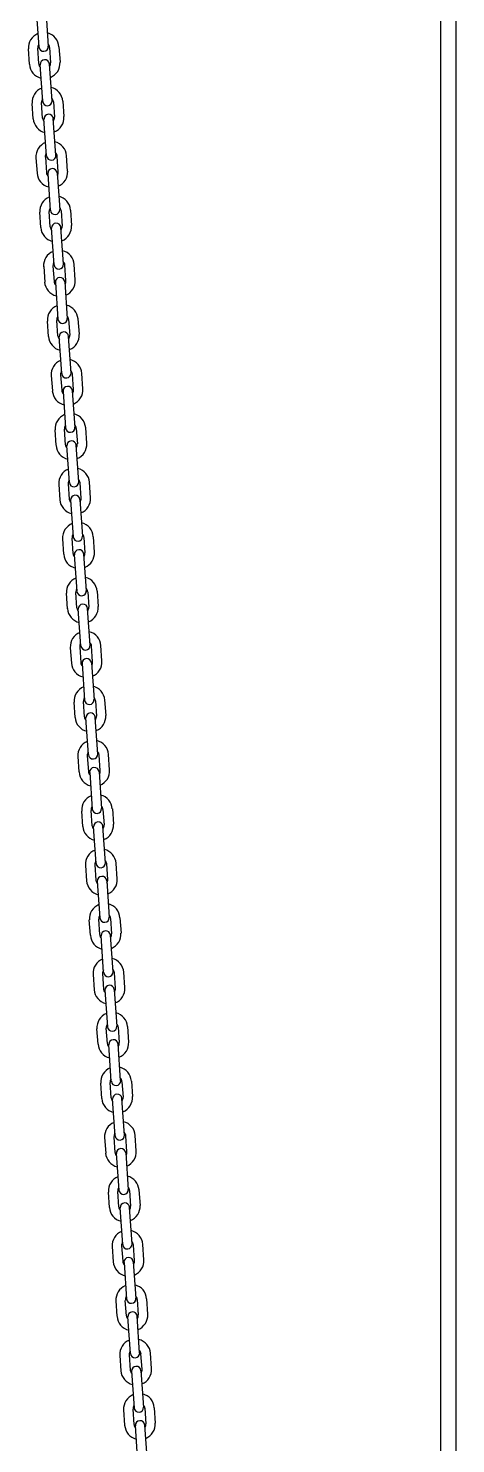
# Model space of a CAD drawing. Extents: x 0 to 216, y -5 to 280.
# Drawn here: x 119 to 123.18, y 122.74 to 136.58 of the extents above; entities that cross this region are included whole.
import ezdxf

# ---------------------------------------------------------------- set-up
doc = ezdxf.new("R2010")
doc.units = 0
doc.header["$LTSCALE"] = 10
doc.header["$MEASUREMENT"] = 0
doc.layers.add('CADdetails-9-EXTRAFINE', color=9, linetype='CONTINUOUS')

msp = doc.modelspace()

# ---------------------------------------------------------------- linework, layer by layer
at = {"layer": 'CADdetails-9-EXTRAFINE', "linetype": 'Continuous'}
for p, q in [((123.031, 156.91), (123.031, 109.867)), ((123.179, 156.91), (123.179, 109.867)), ((119.081, 136.758), (119.106, 136.4)), ((119.173, 136.764), (119.198, 136.407)), ((119.014, 136.23), (119.004, 136.381)), ((119.106, 136.237), (119.095, 136.387)), ((119.211, 136.395), (119.221, 136.245)), ((119.302, 136.402), (119.313, 136.251)), ((119.144, 135.868), (119.119, 136.225)), ((119.235, 135.874), (119.21, 136.232)), ((119.051, 135.698), (119.041, 135.848)), ((119.143, 135.704), (119.132, 135.855)), ((119.248, 135.863), (119.259, 135.712)), ((119.339, 135.869), (119.35, 135.719)), ((119.181, 135.335), (119.156, 135.693)), ((119.272, 135.342), (119.247, 135.699)), ((119.078, 135.316), (119.089, 135.165)), ((119.17, 135.322), (119.18, 135.172)), ((119.296, 135.18), (119.285, 135.33)), ((119.387, 135.186), (119.377, 135.337)), ((119.193, 135.16), (119.218, 134.803)), ((119.284, 135.167), (119.31, 134.809)), ((119.126, 134.633), (119.115, 134.783)), ((119.217, 134.639), (119.207, 134.79)), ((119.323, 134.798), (119.333, 134.647)), ((119.414, 134.804), (119.424, 134.654)), ((119.255, 134.27), (119.23, 134.628)), ((119.347, 134.277), (119.322, 134.634)), ((119.153, 134.251), (119.163, 134.1)), ((119.244, 134.257), (119.255, 134.107)), ((119.37, 134.115), (119.36, 134.265)), ((119.462, 134.121), (119.451, 134.272)), ((119.268, 134.095), (119.293, 133.738)), ((119.359, 134.102), (119.384, 133.744)), ((119.2, 133.568), (119.19, 133.718)), ((119.292, 133.574), (119.281, 133.725)), ((119.397, 133.733), (119.408, 133.582)), ((119.488, 133.739), (119.499, 133.589)), ((119.33, 133.205), (119.305, 133.563)), ((119.421, 133.212), (119.396, 133.569)), ((119.445, 133.05), (119.434, 133.2)), ((119.536, 133.056), (119.526, 133.207)), ((119.227, 133.186), (119.238, 133.035)), ((119.318, 133.192), (119.329, 133.042)), ((119.342, 133.03), (119.367, 132.673)), ((119.433, 133.037), (119.458, 132.679)), ((119.275, 132.503), (119.264, 132.653)), ((119.366, 132.509), (119.356, 132.66)), ((119.471, 132.668), (119.482, 132.517)), ((119.563, 132.674), (119.573, 132.524)), ((119.496, 132.147), (119.471, 132.504)), ((119.404, 132.14), (119.379, 132.498)), ((119.301, 132.121), (119.312, 131.97)), ((119.393, 132.127), (119.403, 131.977)), ((119.519, 131.985), (119.509, 132.135)), ((119.611, 131.991), (119.6, 132.142)), ((119.416, 131.965), (119.441, 131.608)), ((119.508, 131.972), (119.533, 131.614)), ((119.349, 131.438), (119.339, 131.588)), ((119.441, 131.444), (119.43, 131.595)), ((119.546, 131.603), (119.556, 131.452)), ((119.637, 131.609), (119.648, 131.459)), ((119.479, 131.075), (119.454, 131.433)), ((119.57, 131.082), (119.545, 131.439)), ((119.386, 130.905), (119.376, 131.056)), ((119.478, 130.912), (119.467, 131.062)), ((119.583, 131.07), (119.594, 130.92)), ((119.675, 131.077), (119.685, 130.926)), ((119.516, 130.543), (119.491, 130.9)), ((119.607, 130.549), (119.582, 130.907)), ((119.413, 130.523), (119.424, 130.373)), ((119.505, 130.53), (119.515, 130.379)), ((119.631, 130.387), (119.62, 130.538)), ((119.722, 130.394), (119.712, 130.544)), ((119.528, 130.368), (119.553, 130.01)), ((119.62, 130.374), (119.645, 130.017)), ((119.749, 130.012), (119.76, 129.861)), ((119.461, 129.84), (119.45, 129.991)), ((119.552, 129.847), (119.542, 129.997)), ((119.658, 130.005), (119.668, 129.855)), ((119.59, 129.478), (119.565, 129.835)), ((119.682, 129.484), (119.657, 129.842)), ((119.488, 129.458), (119.498, 129.308)), ((119.579, 129.465), (119.59, 129.314)), ((119.705, 129.322), (119.695, 129.473)), ((119.797, 129.329), (119.786, 129.479)), ((119.603, 129.303), (119.628, 128.945)), ((119.694, 129.309), (119.719, 128.951)), ((119.535, 128.775), (119.525, 128.926)), ((119.627, 128.782), (119.616, 128.932)), ((119.732, 128.94), (119.743, 128.79)), ((119.824, 128.947), (119.834, 128.796)), ((119.665, 128.413), (119.64, 128.77)), ((119.756, 128.419), (119.731, 128.777)), ((119.562, 128.393), (119.573, 128.243)), ((119.654, 128.4), (119.664, 128.249)), ((119.78, 128.257), (119.769, 128.408)), ((119.871, 128.264), (119.861, 128.414)), ((119.677, 128.238), (119.702, 127.88)), ((119.769, 128.244), (119.794, 127.886)), ((119.61, 127.71), (119.599, 127.861)), ((119.701, 127.717), (119.691, 127.867)), ((119.807, 127.875), (119.817, 127.725)), ((119.898, 127.882), (119.909, 127.731)), ((119.739, 127.348), (119.714, 127.705)), ((119.831, 127.354), (119.806, 127.712)), ((119.637, 127.328), (119.647, 127.178)), ((119.728, 127.335), (119.739, 127.184)), ((119.854, 127.192), (119.844, 127.343)), ((119.946, 127.199), (119.935, 127.349)), ((119.752, 127.173), (119.777, 126.815)), ((119.843, 127.179), (119.868, 126.821)), ((119.684, 126.645), (119.674, 126.796)), ((119.776, 126.652), (119.765, 126.802)), ((119.881, 126.81), (119.892, 126.66)), ((119.973, 126.817), (119.983, 126.666)), ((119.814, 126.283), (119.789, 126.64)), ((119.905, 126.289), (119.88, 126.647)), ((119.918, 126.278), (119.929, 126.127)), ((120.01, 126.284), (120.02, 126.134)), ((119.722, 126.113), (119.711, 126.263)), ((119.813, 126.119), (119.803, 126.27)), ((119.851, 125.75), (119.826, 126.108)), ((119.943, 125.756), (119.918, 126.114)), ((119.748, 125.731), (119.759, 125.58)), ((119.84, 125.737), (119.85, 125.587)), ((119.966, 125.595), (119.956, 125.745)), ((120.058, 125.601), (120.047, 125.751)), ((119.955, 125.582), (119.98, 125.224)), ((119.863, 125.575), (119.888, 125.218)), ((119.796, 125.048), (119.786, 125.198)), ((119.888, 125.054), (119.877, 125.204)), ((119.993, 125.213), (120.003, 125.062)), ((120.084, 125.219), (120.095, 125.068)), ((119.926, 124.685), (119.901, 125.043)), ((120.017, 124.691), (119.992, 125.049)), ((119.823, 124.666), (119.833, 124.515)), ((119.914, 124.672), (119.925, 124.521)), ((120.041, 124.53), (120.03, 124.68)), ((120.132, 124.536), (120.121, 124.686)), ((119.938, 124.51), (119.963, 124.152)), ((120.029, 124.517), (120.054, 124.159)), ((119.871, 123.983), (119.86, 124.133)), ((119.962, 123.989), (119.951, 124.139)), ((120.067, 124.148), (120.078, 123.997)), ((120.159, 124.154), (120.169, 124.003)), ((120, 123.62), (119.975, 123.978)), ((120.091, 123.626), (120.066, 123.984)), ((119.897, 123.601), (119.908, 123.45)), ((119.989, 123.607), (119.999, 123.456)), ((120.115, 123.465), (120.104, 123.615)), ((120.206, 123.471), (120.196, 123.621)), ((120.012, 123.445), (120.037, 123.087)), ((120.104, 123.452), (120.129, 123.094)), ((120.233, 123.089), (120.244, 122.938)), ((119.945, 122.918), (119.935, 123.068)), ((120.036, 122.924), (120.026, 123.074)), ((120.142, 123.083), (120.152, 122.932)), ((120.074, 122.555), (120.049, 122.913)), ((120.166, 122.561), (120.141, 122.919))]:
    msp.add_line(p, q, dxfattribs=at)
for centre, radius, start, end in [((119.153, 136.391), 0.15, 111.9469, 184), ((119.153, 136.391), 0.15, 4, 76.0531), ((119.153, 136.391), 0.058, 146.4527, 184), ((119.152, 136.403), 0.0458, 184, 4), ((119.153, 136.391), 0.058, 4, 41.5473), ((119.164, 136.229), 0.0458, 4, 184), ((119.163, 136.241), 0.058, 326.4527, 4), ((119.163, 136.241), 0.15, 291.9469, 4), ((119.163, 136.241), 0.15, 184, 256.0531), ((119.163, 136.241), 0.058, 184, 221.5473), ((119.19, 135.859), 0.15, 111.9469, 184), ((119.19, 135.859), 0.15, 4, 76.0531), ((119.19, 135.859), 0.058, 146.4527, 184), ((119.189, 135.871), 0.0458, 184, 4), ((119.19, 135.859), 0.058, 4, 41.5473), ((119.201, 135.708), 0.15, 184, 256.0531), ((119.201, 135.708), 0.058, 184, 221.5473), ((119.202, 135.696), 0.0458, 4, 184), ((119.201, 135.708), 0.058, 326.4527, 4), ((119.201, 135.708), 0.15, 291.9469, 4), ((119.227, 135.326), 0.15, 111.9469, 184), ((119.227, 135.326), 0.15, 4, 76.0531), ((119.227, 135.326), 0.058, 146.4527, 184), ((119.227, 135.338), 0.0458, 184, 4), ((119.227, 135.326), 0.058, 4, 41.5473), ((119.238, 135.176), 0.15, 184, 256.0531), ((119.238, 135.176), 0.058, 184, 221.5473), ((119.239, 135.164), 0.0458, 4, 184), ((119.238, 135.176), 0.058, 326.4527, 4), ((119.238, 135.176), 0.15, 291.9469, 4), ((119.265, 134.794), 0.15, 111.9469, 184), ((119.265, 134.794), 0.15, 4, 76.0531), ((119.265, 134.794), 0.058, 146.4527, 184), ((119.264, 134.806), 0.0458, 184, 4), ((119.265, 134.794), 0.058, 4, 41.5473), ((119.275, 134.643), 0.15, 184, 256.0531), ((119.275, 134.643), 0.058, 184, 221.5473), ((119.276, 134.631), 0.0458, 4, 184), ((119.275, 134.643), 0.058, 326.4527, 4), ((119.275, 134.643), 0.15, 291.9469, 4), ((119.302, 134.261), 0.15, 111.9469, 184), ((119.302, 134.261), 0.15, 4, 76.0531), ((119.302, 134.261), 0.058, 146.4527, 184), ((119.301, 134.273), 0.0458, 184, 4), ((119.302, 134.261), 0.058, 4, 41.5473), ((119.312, 134.111), 0.15, 184, 256.0531), ((119.312, 134.111), 0.058, 184, 221.5473), ((119.313, 134.099), 0.0458, 4, 184), ((119.312, 134.111), 0.058, 326.4527, 4), ((119.312, 134.111), 0.15, 291.9469, 4), ((119.339, 133.729), 0.15, 111.9469, 184), ((119.339, 133.729), 0.058, 146.4527, 184), ((119.339, 133.729), 0.15, 4, 76.0531), ((119.339, 133.729), 0.058, 4, 41.5473), ((119.338, 133.741), 0.0458, 184, 4), ((119.35, 133.566), 0.0458, 4, 184), ((119.35, 133.578), 0.15, 184, 256.0531), ((119.35, 133.578), 0.058, 184, 221.5473), ((119.35, 133.578), 0.058, 326.4527, 4), ((119.35, 133.578), 0.15, 291.9469, 4), ((119.376, 133.196), 0.15, 111.9469, 184), ((119.376, 133.196), 0.15, 4, 76.0531), ((119.376, 133.196), 0.058, 146.4527, 184), ((119.375, 133.208), 0.0458, 184, 4), ((119.376, 133.196), 0.058, 4, 41.5473), ((119.388, 133.034), 0.0458, 4, 184), ((119.387, 133.046), 0.15, 291.9469, 4), ((119.387, 133.046), 0.15, 184, 256.0531), ((119.387, 133.046), 0.058, 184, 221.5473), ((119.387, 133.046), 0.058, 326.4527, 4), ((119.414, 132.664), 0.15, 111.9469, 184), ((119.414, 132.664), 0.15, 4, 76.0531), ((119.414, 132.664), 0.058, 146.4527, 184), ((119.413, 132.676), 0.0458, 184, 4), ((119.414, 132.664), 0.058, 4, 41.5473), ((119.424, 132.513), 0.15, 184, 256.0531), ((119.424, 132.513), 0.058, 184, 221.5473), ((119.425, 132.501), 0.0458, 4, 184), ((119.424, 132.513), 0.058, 326.4527, 4), ((119.424, 132.513), 0.15, 291.9469, 4), ((119.451, 132.131), 0.15, 111.9469, 184), ((119.451, 132.131), 0.15, 4, 76.0531), ((119.451, 132.131), 0.058, 146.4527, 184), ((119.45, 132.143), 0.0458, 184, 4), ((119.451, 132.131), 0.058, 4, 41.5473), ((119.461, 131.981), 0.15, 184, 256.0531), ((119.461, 131.981), 0.058, 184, 221.5473), ((119.462, 131.969), 0.0458, 4, 184), ((119.461, 131.981), 0.058, 326.4527, 4), ((119.461, 131.981), 0.15, 291.9469, 4), ((119.488, 131.599), 0.15, 111.9469, 184), ((119.488, 131.599), 0.15, 4, 76.0531), ((119.488, 131.599), 0.058, 146.4527, 184), ((119.487, 131.611), 0.0458, 184, 4), ((119.488, 131.599), 0.058, 4, 41.5473), ((119.499, 131.448), 0.15, 184, 256.0531), ((119.499, 131.448), 0.058, 184, 221.5473), ((119.499, 131.436), 0.0458, 4, 184), ((119.499, 131.448), 0.058, 326.4527, 4), ((119.499, 131.448), 0.15, 291.9469, 4), ((119.525, 131.066), 0.15, 111.8305, 184), ((119.525, 131.066), 0.15, 4, 76.1695), ((119.525, 131.066), 0.058, 146.1855, 184), ((119.524, 131.078), 0.0458, 184, 4), ((119.525, 131.066), 0.058, 4, 41.8145), ((119.536, 130.916), 0.15, 184, 256.0531), ((119.536, 130.916), 0.058, 184, 221.5473), ((119.537, 130.904), 0.0458, 4, 184), ((119.536, 130.916), 0.058, 326.4527, 4), ((119.536, 130.916), 0.15, 291.9469, 4), ((119.563, 130.534), 0.15, 111.9469, 184), ((119.563, 130.534), 0.058, 146.4527, 184), ((119.563, 130.534), 0.15, 4, 76.0531), ((119.563, 130.534), 0.058, 4, 41.5473), ((119.562, 130.546), 0.0458, 184, 4), ((119.573, 130.383), 0.15, 184, 256.0531), ((119.573, 130.383), 0.058, 184, 221.5473), ((119.574, 130.371), 0.0458, 4, 184), ((119.573, 130.383), 0.058, 326.4527, 4), ((119.573, 130.383), 0.15, 291.9469, 4), ((119.6, 130.001), 0.15, 111.9469, 184), ((119.6, 130.001), 0.058, 146.4527, 184), ((119.599, 130.013), 0.0458, 184, 4), ((119.6, 130.001), 0.15, 4, 76.0531), ((119.6, 130.001), 0.058, 4, 41.5473), ((119.611, 129.839), 0.0458, 4, 184), ((119.61, 129.851), 0.15, 184, 256.0531), ((119.61, 129.851), 0.058, 184, 221.5473), ((119.61, 129.851), 0.058, 326.4527, 4), ((119.61, 129.851), 0.15, 291.9469, 4), ((119.637, 129.469), 0.15, 111.9469, 184), ((119.637, 129.469), 0.15, 4, 76.0531), ((119.637, 129.469), 0.058, 146.4527, 184), ((119.636, 129.481), 0.0458, 184, 4), ((119.637, 129.469), 0.058, 4, 41.5473), ((119.648, 129.306), 0.0458, 4, 184), ((119.648, 129.318), 0.058, 326.4527, 4), ((119.648, 129.318), 0.15, 291.9469, 4), ((119.648, 129.318), 0.15, 184, 256.0531), ((119.648, 129.318), 0.058, 184, 221.5473), ((119.674, 128.936), 0.15, 111.9469, 184), ((119.674, 128.936), 0.15, 4, 76.0531), ((119.674, 128.936), 0.058, 146.4527, 184), ((119.673, 128.948), 0.0458, 184, 4), ((119.674, 128.936), 0.058, 4, 41.5473), ((119.685, 128.786), 0.15, 184, 256.0531), ((119.685, 128.786), 0.058, 184, 221.5473), ((119.686, 128.773), 0.0458, 4, 184), ((119.685, 128.786), 0.058, 326.4527, 4), ((119.685, 128.786), 0.15, 291.9469, 4), ((119.711, 128.404), 0.15, 111.9469, 184), ((119.711, 128.404), 0.15, 4, 76.0531), ((119.711, 128.404), 0.058, 146.4527, 184), ((119.711, 128.416), 0.0458, 184, 4), ((119.711, 128.404), 0.058, 4, 41.5473), ((119.722, 128.253), 0.15, 184, 256.0531), ((119.722, 128.253), 0.058, 184, 221.5473), ((119.723, 128.241), 0.0458, 4, 184), ((119.722, 128.253), 0.058, 326.4527, 4), ((119.722, 128.253), 0.15, 291.9469, 4), ((119.749, 127.871), 0.15, 111.9469, 184), ((119.749, 127.871), 0.15, 4, 76.0531), ((119.749, 127.871), 0.058, 146.4527, 184), ((119.748, 127.883), 0.0458, 184, 4), ((119.749, 127.871), 0.058, 4, 41.5473), ((119.759, 127.721), 0.15, 184, 256.0531), ((119.759, 127.721), 0.058, 184, 221.5473), ((119.76, 127.708), 0.0458, 4, 184), ((119.759, 127.721), 0.058, 326.4527, 4), ((119.759, 127.721), 0.15, 291.9469, 4), ((119.786, 127.339), 0.15, 111.9469, 184), ((119.786, 127.339), 0.15, 4, 76.0531), ((119.786, 127.339), 0.058, 146.4527, 184), ((119.785, 127.351), 0.0458, 184, 4), ((119.786, 127.339), 0.058, 4, 41.5473), ((119.796, 127.188), 0.15, 184, 256.0531), ((119.796, 127.188), 0.058, 184, 221.5473), ((119.797, 127.176), 0.0458, 4, 184), ((119.796, 127.188), 0.058, 326.4527, 4), ((119.796, 127.188), 0.15, 291.9469, 4), ((119.823, 126.806), 0.15, 111.9469, 184), ((119.823, 126.806), 0.058, 146.4527, 184), ((119.823, 126.806), 0.15, 4, 76.0531), ((119.823, 126.806), 0.058, 4, 41.5473), ((119.822, 126.818), 0.0458, 184, 4), ((119.835, 126.643), 0.0458, 4, 184), ((119.834, 126.656), 0.15, 184, 256.0531), ((119.834, 126.656), 0.058, 184, 221.5473), ((119.834, 126.656), 0.058, 326.4527, 4), ((119.834, 126.656), 0.15, 291.9469, 4), ((119.86, 126.274), 0.15, 111.9469, 184), ((119.86, 126.274), 0.15, 4, 76.0531), ((119.86, 126.274), 0.058, 146.4527, 184), ((119.86, 126.286), 0.0458, 184, 4), ((119.86, 126.274), 0.058, 4, 41.5473), ((119.872, 126.111), 0.0458, 4, 184), ((119.871, 126.123), 0.15, 291.9469, 4), ((119.871, 126.123), 0.15, 184, 256.0531), ((119.871, 126.123), 0.058, 184, 221.5473), ((119.871, 126.123), 0.058, 326.4527, 4), ((119.898, 125.741), 0.15, 111.9469, 184), ((119.898, 125.741), 0.15, 4, 76.0531), ((119.898, 125.741), 0.058, 146.4527, 184), ((119.897, 125.753), 0.0458, 184, 4), ((119.898, 125.741), 0.058, 4, 41.5473), ((119.908, 125.591), 0.15, 184, 256.0531), ((119.908, 125.591), 0.058, 184, 221.5473), ((119.909, 125.578), 0.0458, 4, 184), ((119.908, 125.591), 0.058, 326.4527, 4), ((119.908, 125.591), 0.15, 291.9469, 4), ((119.935, 125.209), 0.15, 111.9469, 184), ((119.935, 125.209), 0.15, 4, 76.0531), ((119.935, 125.209), 0.058, 146.4527, 184), ((119.934, 125.221), 0.0458, 184, 4), ((119.935, 125.209), 0.058, 4, 41.5473), ((119.945, 125.058), 0.15, 184, 256.0531), ((119.945, 125.058), 0.058, 184, 221.5473), ((119.946, 125.046), 0.0458, 4, 184), ((119.945, 125.058), 0.058, 326.4527, 4), ((119.945, 125.058), 0.15, 291.9469, 4), ((119.972, 124.676), 0.15, 111.9469, 184), ((119.972, 124.676), 0.15, 4, 76.0531), ((119.972, 124.676), 0.058, 146.4527, 184), ((119.971, 124.688), 0.0458, 184, 4), ((119.972, 124.676), 0.058, 4, 41.5473), ((119.983, 124.526), 0.15, 184, 256.0531), ((119.983, 124.526), 0.058, 184, 221.5473), ((119.983, 124.513), 0.0458, 4, 184), ((119.983, 124.526), 0.058, 326.4527, 4), ((119.983, 124.526), 0.15, 291.9469, 4), ((120.009, 124.144), 0.15, 111.9469, 184), ((120.009, 124.144), 0.15, 4, 76.0531), ((120.009, 124.144), 0.058, 146.4527, 184), ((120.009, 124.156), 0.0458, 184, 4), ((120.009, 124.144), 0.058, 4, 41.5473), ((120.02, 123.993), 0.15, 184, 256.0531), ((120.02, 123.993), 0.058, 184, 221.5473), ((120.021, 123.981), 0.0458, 4, 184), ((120.02, 123.993), 0.058, 326.4527, 4), ((120.02, 123.993), 0.15, 291.9469, 4), ((120.047, 123.611), 0.15, 111.9469, 184), ((120.047, 123.611), 0.058, 146.4527, 184), ((120.047, 123.611), 0.15, 4, 76.0531), ((120.047, 123.611), 0.058, 4, 41.5473), ((120.046, 123.623), 0.0458, 184, 4), ((120.057, 123.461), 0.15, 184, 256.0531), ((120.057, 123.461), 0.058, 184, 221.5473), ((120.058, 123.448), 0.0458, 4, 184), ((120.057, 123.461), 0.058, 326.4527, 4), ((120.057, 123.461), 0.15, 291.9469, 4), ((120.084, 123.078), 0.15, 111.9469, 184), ((120.084, 123.078), 0.058, 146.4527, 184), ((120.083, 123.091), 0.0458, 184, 4), ((120.084, 123.078), 0.15, 4, 76.0531), ((120.084, 123.078), 0.058, 4, 41.5473), ((120.095, 122.916), 0.0458, 4, 184), ((120.094, 122.928), 0.15, 184, 256.0531), ((120.094, 122.928), 0.058, 184, 221.5473), ((120.094, 122.928), 0.058, 326.4527, 4), ((120.094, 122.928), 0.15, 291.9469, 4)]:
    msp.add_arc(centre, radius, start, end, dxfattribs=at)

doc.saveas('drawing.dxf')
